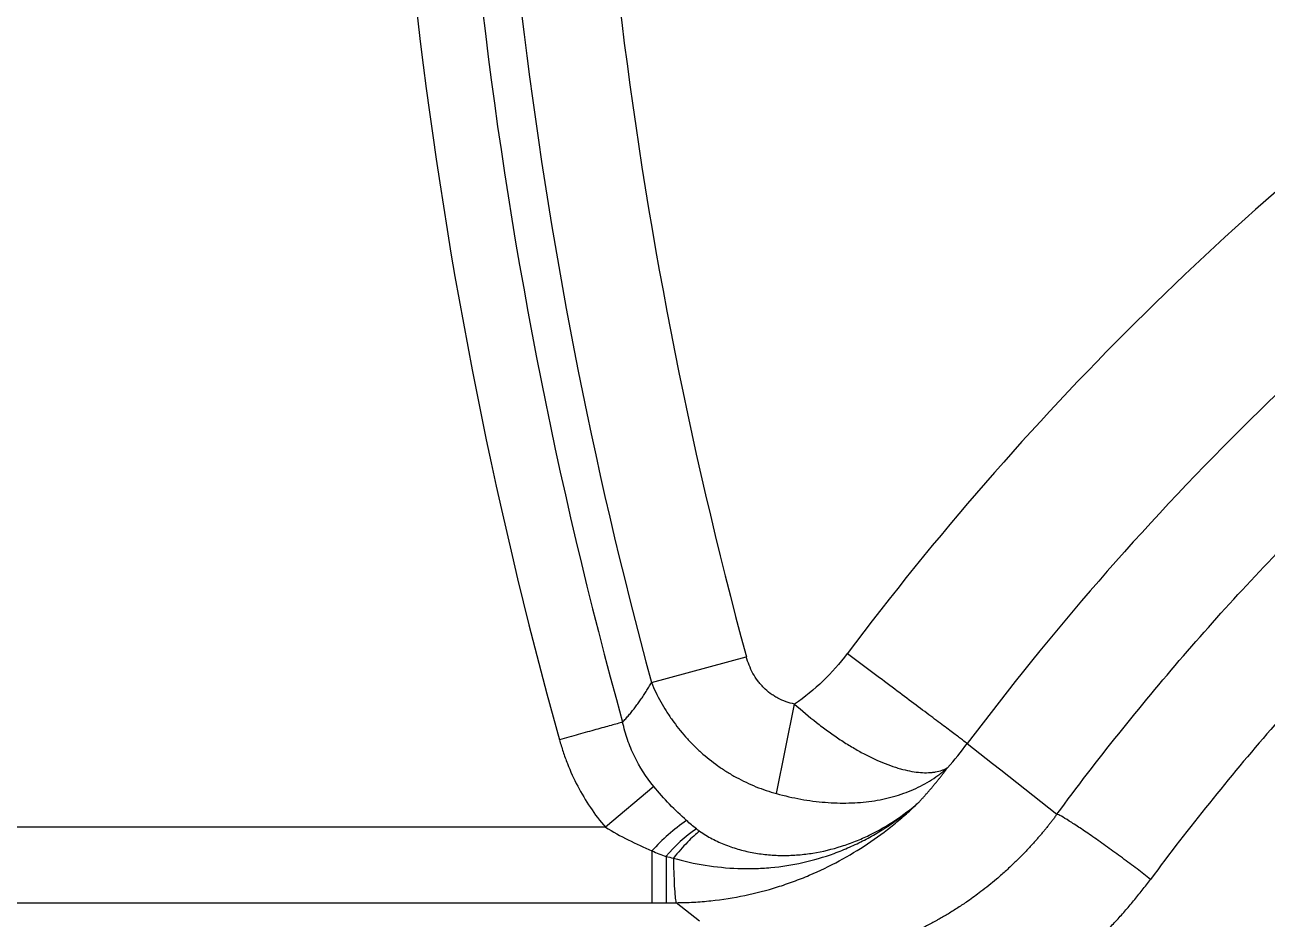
# Model space of a CAD drawing. Extents: x 409 to 498, y 628 to 778.
# Drawn here: x 450.9 to 467.31, y 669.73 to 681.55 of the extents above; entities that cross this region are included whole.
import ezdxf

# ---------------------------------------------------------------- set-up
doc = ezdxf.new("R2010")
doc.units = 0
doc.header["$MEASUREMENT"] = 0
doc.layers.add('1', color=4, linetype='Continuous')
doc.layers.add('GEOMETRY', color=4, linetype='Continuous', lineweight=25)

# ---------------------------------------------------------------- blocks, each defined once
blk = doc.blocks.new('2026_PULSE')
at = {"layer": 'GEOMETRY'}
for p, q in [((50.599, 27.895), (51.852, 28.235)), ((52.251, 26.426), (52.49, 27.609)), ((54.771, 27.088), (55.105, 26.824)), ((55.105, 26.824), (55.212, 26.739)), ((55.212, 26.739), (55.954, 26.153)), ((50.63, 26.522), (49.991, 25.981)), ((49.991, 25.981), (39.469, 25.981)), ((50.606, 25.669), (50.606, 24.985)), ((50.792, 25.595), (50.792, 24.985)), ((38.854, 24.985), (50.606, 24.985)), ((50.606, 24.985), (50.792, 24.985)), ((51.232, 24.741), (50.925, 24.985))]:
    blk.add_line(p, q, dxfattribs=at)
for centre, radius, start, end in [((109.987, 44.004), 62.04, 186.402, 195.55235), ((109.987, 44.004), 62.906, 186.402, 195.55234), ((109.987, 44.004), 60.235, 186.78382, 195.17668), ((109.987, 44.004), 61.534, 186.78382, 195.17668), ((85.237, 4.243), 40.06, 126.5277, 143.1365), ((85.237, 4.243), 38.08, 126.5277, 143.1365), ((52.511, 23.959), 2.56, 124.4573, 138.0895), ((52.364, 24.278), 2.051, 124.8259, 140.0497)]:
    blk.add_arc(centre, radius, start, end, dxfattribs=at)
for points, knots in [([(55.954, 26.153), (56.487, 26.876), (57.044, 27.573), (58.206, 28.92), (58.811, 29.57), (60.07, 30.82), (60.723, 31.422), (62.079, 32.576), (62.78, 33.129), (63.507, 33.657)], [0, 0, 0, 0, 0.25, 0.25, 0.5, 0.5, 0.75, 0.75, 1, 1, 1, 1]), ([(64.358, 32.416), (64.014, 32.164), (63.676, 31.907), (63.011, 31.381), (62.685, 31.112), (61.721, 30.289), (61.102, 29.717), (59.907, 28.53), (59.332, 27.914), (58.503, 26.956), (58.232, 26.632), (57.703, 25.971), (57.443, 25.635), (57.19, 25.293)], [0, 0, 0, 0, 0.125, 0.125, 0.25, 0.25, 0.5, 0.5, 0.75, 0.75, 0.875, 0.875, 1, 1, 1, 1]), ([(73.385, 31.356), (73.406, 31.099), (73.427, 30.842), (73.454, 30.518), (73.46, 30.454), (73.471, 30.324), (73.487, 30.129), (73.503, 29.934), (73.536, 29.542), (73.559, 29.28), (73.586, 28.984), (73.589, 28.951), (73.595, 28.885), (73.598, 28.852), (73.606, 28.753), (73.611, 28.687), (73.624, 28.49), (73.63, 28.358), (73.636, 28.16), (73.638, 28.095), (73.639, 27.963), (73.639, 27.897), (73.637, 27.7), (73.634, 27.568), (73.617, 27.173), (73.597, 26.91), (73.554, 26.515), (73.537, 26.383), (73.509, 26.185), (73.5, 26.119), (73.484, 26.021), (73.479, 25.988), (73.468, 25.922), (73.462, 25.889), (73.41, 25.592), (73.356, 25.329), (73.277, 24.999), (73.26, 24.933), (73.226, 24.802), (73.207, 24.737), (73.149, 24.541), (73.107, 24.411), (73.017, 24.155), (72.969, 24.029), (72.905, 23.873), (72.892, 23.841), (72.865, 23.779), (72.852, 23.748), (72.811, 23.656), (72.783, 23.595), (72.64, 23.29), (72.514, 23.051), (72.308, 22.701), (72.237, 22.586), (72.126, 22.415), (72.088, 22.359), (72.011, 22.246), (71.972, 22.19), (71.854, 22.023), (71.774, 21.911), (71.652, 21.746), (71.611, 21.691), (71.528, 21.581), (71.486, 21.526), (71.275, 21.253), (71.102, 21.039), (70.748, 20.62), (70.566, 20.414), (70.195, 20.012), (70.006, 19.814), (69.424, 19.235), (69.02, 18.865), (68.494, 18.423), (68.388, 18.336), (68.227, 18.207), (68.173, 18.164), (68.064, 18.079), (68.01, 18.037), (67.736, 17.827), (67.515, 17.665), (67.235, 17.47), (67.178, 17.431), (67.065, 17.355), (67.009, 17.318), (66.837, 17.208), (66.721, 17.137), (66.37, 16.934), (66.13, 16.81), (65.761, 16.641), (65.637, 16.587), (65.448, 16.511), (65.385, 16.487), (65.289, 16.451), (65.257, 16.439), (65.193, 16.416), (65.161, 16.405), (65, 16.35), (64.871, 16.309), (64.676, 16.254), (64.611, 16.236), (64.481, 16.203), (64.416, 16.188), (64.09, 16.111), (63.828, 16.058), (63.5, 16.002), (63.435, 15.991), (63.303, 15.971), (63.238, 15.961), (63.04, 15.934), (62.908, 15.918), (62.644, 15.891), (62.512, 15.879), (62.248, 15.86), (62.115, 15.853), (61.718, 15.837), (61.454, 15.836), (61.127, 15.847), (61.061, 15.849), (60.963, 15.854), (60.931, 15.856), (60.865, 15.86), (60.768, 15.867), (60.67, 15.875), (60.54, 15.886), (60.475, 15.892), (60.151, 15.921), (59.892, 15.944), (59.378, 15.988), (59.121, 16.009), (58.738, 16.04), (58.611, 16.05), (58.452, 16.062), (58.42, 16.065), (58.357, 16.069), (58.325, 16.072), (58.23, 16.08), (58.167, 16.085), (58.103, 16.09)], [0, 0, 0, 0, 0.03125, 0.03125, 0.039062, 0.039062, 0.046875, 0.0625, 0.0625, 0.09375, 0.09375, 0.097656, 0.097656, 0.101562, 0.101562, 0.109375, 0.109375, 0.125, 0.125, 0.132812, 0.132812, 0.140625, 0.140625, 0.15625, 0.15625, 0.1875, 0.1875, 0.203125, 0.203125, 0.210937, 0.210937, 0.214844, 0.214844, 0.21875, 0.21875, 0.25, 0.25, 0.257813, 0.257813, 0.265625, 0.265625, 0.28125, 0.28125, 0.296875, 0.296875, 0.300781, 0.300781, 0.304688, 0.304688, 0.3125, 0.3125, 0.34375, 0.34375, 0.359375, 0.359375, 0.367188, 0.367188, 0.375, 0.375, 0.390625, 0.390625, 0.398438, 0.398438, 0.40625, 0.40625, 0.4375, 0.4375, 0.46875, 0.46875, 0.5, 0.5, 0.5625, 0.5625, 0.578125, 0.578125, 0.585938, 0.585938, 0.59375, 0.59375, 0.625, 0.625, 0.632813, 0.632813, 0.640625, 0.640625, 0.65625, 0.65625, 0.6875, 0.6875, 0.703125, 0.703125, 0.710938, 0.710938, 0.714844, 0.714844, 0.71875, 0.71875, 0.734375, 0.734375, 0.742188, 0.742188, 0.75, 0.75, 0.78125, 0.78125, 0.789063, 0.789063, 0.796875, 0.796875, 0.8125, 0.8125, 0.828125, 0.828125, 0.84375, 0.84375, 0.875, 0.875, 0.882813, 0.882813, 0.886719, 0.886719, 0.890625, 0.898438, 0.898438, 0.90625, 0.90625, 0.9375, 0.9375, 0.96875, 0.96875, 0.984375, 0.984375, 0.988281, 0.988281, 0.992188, 0.992188, 1, 1, 1, 1]), ([(52.49, 27.609), (52.412, 27.624), (52.339, 27.65), (52.252, 27.697), (52.235, 27.707), (52.201, 27.728), (52.185, 27.739), (52.138, 27.774), (52.109, 27.8), (52.067, 27.841), (52.054, 27.856), (52.028, 27.886), (52.016, 27.901), (51.98, 27.948), (51.959, 27.981), (51.921, 28.05), (51.905, 28.086), (51.875, 28.159), (51.863, 28.196), (51.852, 28.235)], [0, 0, 0, 0, 0.25, 0.25, 0.3125, 0.3125, 0.375, 0.375, 0.5, 0.5, 0.5625, 0.5625, 0.625, 0.625, 0.75, 0.75, 0.875, 0.875, 1, 1, 1, 1]), ([(53.186, 28.276), (53.088, 28.145), (52.981, 28.025), (52.749, 27.802), (52.624, 27.701), (52.49, 27.609)], [0, 0, 0, 0, 0.5, 0.5, 1, 1, 1, 1]), ([(54.771, 27.088), (54.757, 27.098), (54.736, 27.114), (54.676, 27.159), (54.638, 27.187), (54.547, 27.256), (54.494, 27.295), (54.374, 27.385), (54.308, 27.435), (54.164, 27.543), (54.086, 27.601), (53.922, 27.724), (53.836, 27.789), (53.657, 27.923), (53.565, 27.992), (53.377, 28.133), (53.281, 28.204), (53.186, 28.276)], [0, 0, 0, 0, 0.125, 0.125, 0.25, 0.25, 0.375, 0.375, 0.5, 0.5, 0.625, 0.625, 0.75, 0.75, 0.875, 0.875, 1, 1, 1, 1]), ([(50.219, 27.37), (50.226, 27.378), (50.24, 27.393), (50.26, 27.416), (50.281, 27.439), (50.301, 27.463), (50.321, 27.487), (50.341, 27.511), (50.361, 27.536), (50.38, 27.561), (50.399, 27.587), (50.418, 27.613), (50.437, 27.639), (50.456, 27.666), (50.475, 27.693), (50.493, 27.721), (50.511, 27.749), (50.529, 27.777), (50.547, 27.806), (50.564, 27.835), (50.582, 27.864), (50.593, 27.884), (50.599, 27.894)], [0, 0, 0, 0, 0.050149, 0.100266, 0.150354, 0.200414, 0.25045, 0.300463, 0.350456, 0.400433, 0.450395, 0.500346, 0.550287, 0.600224, 0.650157, 0.700091, 0.75003, 0.799979, 0.849943, 0.899931, 0.949947, 1, 1, 1, 1]), ([(50.599, 27.895), (50.635, 27.808), (50.676, 27.723), (50.745, 27.599), (50.769, 27.558), (50.82, 27.478), (50.846, 27.438), (50.928, 27.322), (50.987, 27.248), (51.082, 27.141), (51.115, 27.106), (51.183, 27.038), (51.217, 27.005), (51.324, 26.909), (51.399, 26.849), (51.516, 26.766), (51.555, 26.739), (51.637, 26.688), (51.679, 26.664), (51.805, 26.595), (51.891, 26.554), (52.068, 26.482), (52.159, 26.452), (52.251, 26.426)], [0, 0, 0, 0, 0.125, 0.125, 0.1875, 0.1875, 0.25, 0.25, 0.375, 0.375, 0.4375, 0.4375, 0.5, 0.5, 0.625, 0.625, 0.6875, 0.6875, 0.75, 0.75, 0.875, 0.875, 1, 1, 1, 1]), ([(52.49, 27.609), (52.585, 27.523), (52.681, 27.442), (52.828, 27.328), (52.877, 27.291), (52.951, 27.237), (52.976, 27.219), (53.026, 27.184), (53.051, 27.167), (53.1, 27.134), (53.125, 27.118), (53.175, 27.086), (53.2, 27.071), (53.274, 27.026), (53.323, 26.998), (53.467, 26.919), (53.561, 26.874), (53.699, 26.817), (53.744, 26.8), (53.81, 26.778), (53.832, 26.771), (53.876, 26.758), (53.897, 26.752), (54.001, 26.725), (54.079, 26.711), (54.188, 26.703), (54.223, 26.702), (54.273, 26.704), (54.289, 26.705), (54.321, 26.708), (54.337, 26.711), (54.382, 26.719), (54.41, 26.726), (54.45, 26.74), (54.463, 26.745), (54.481, 26.753), (54.49, 26.758), (54.499, 26.762), (54.504, 26.766), (54.507, 26.767), (54.51, 26.769)], [0, 0, 0, 0, 0.125, 0.125, 0.1875, 0.1875, 0.21875, 0.21875, 0.25, 0.25, 0.28125, 0.28125, 0.3125, 0.3125, 0.375, 0.375, 0.5, 0.5, 0.5625, 0.5625, 0.59375, 0.59375, 0.625, 0.625, 0.75, 0.75, 0.8125, 0.8125, 0.84375, 0.84375, 0.875, 0.875, 0.9375, 0.9375, 0.96875, 0.96875, 0.984375, 0.992187, 0.992187, 1, 1, 1, 1]), ([(50.219, 27.37), (50.177, 27.358), (50.125, 27.344), (50.006, 27.311), (49.939, 27.292), (49.793, 27.252), (49.715, 27.23), (49.553, 27.185), (49.469, 27.161), (49.385, 27.138)], [0, 0, 0, 0, 0.25, 0.25, 0.5, 0.5, 0.75, 0.75, 1, 1, 1, 1]), ([(50.63, 26.522), (50.527, 26.645), (50.442, 26.778), (50.34, 26.991), (50.31, 27.064), (50.271, 27.177), (50.259, 27.215), (50.237, 27.292), (50.228, 27.331), (50.219, 27.37)], [0, 0, 0, 0, 0.5, 0.5, 0.75, 0.75, 0.875, 0.875, 1, 1, 1, 1]), ([(49.385, 27.138), (49.399, 27.085), (49.416, 27.032), (49.451, 26.927), (49.469, 26.875), (49.53, 26.721), (49.575, 26.621), (49.676, 26.428), (49.732, 26.334), (49.853, 26.153), (49.919, 26.065), (49.991, 25.981)], [0, 0, 0, 0, 0.125, 0.125, 0.25, 0.25, 0.5, 0.5, 0.75, 0.75, 1, 1, 1, 1]), ([(52.251, 26.426), (52.359, 26.397), (52.466, 26.372), (52.68, 26.334), (52.786, 26.32), (52.946, 26.307), (52.999, 26.304), (53.104, 26.301), (53.156, 26.301), (53.31, 26.305), (53.411, 26.313), (53.558, 26.334), (53.607, 26.343), (53.678, 26.358), (53.702, 26.363), (53.749, 26.375), (53.773, 26.381), (53.888, 26.413), (53.976, 26.444), (54.143, 26.518), (54.223, 26.56), (54.337, 26.633), (54.373, 26.658), (54.426, 26.698), (54.443, 26.712), (54.469, 26.733), (54.481, 26.744), (54.494, 26.754), (54.502, 26.762), (54.506, 26.765), (54.51, 26.769)], [0, 0, 0, 0, 0.125, 0.125, 0.25, 0.25, 0.3125, 0.3125, 0.375, 0.375, 0.5, 0.5, 0.5625, 0.5625, 0.59375, 0.59375, 0.625, 0.625, 0.75, 0.75, 0.875, 0.875, 0.9375, 0.9375, 0.96875, 0.96875, 0.984375, 0.992187, 0.992187, 1, 1, 1, 1]), ([(54.126, 26.307), (54.136, 26.318), (54.156, 26.339), (54.186, 26.372), (54.215, 26.405), (54.244, 26.438), (54.273, 26.471), (54.301, 26.504), (54.328, 26.537), (54.355, 26.57), (54.382, 26.603), (54.409, 26.636), (54.435, 26.669), (54.46, 26.702), (54.485, 26.736), (54.502, 26.758), (54.51, 26.769)], [0, 0, 0, 0, 0.074929, 0.149318, 0.223168, 0.296479, 0.369251, 0.441485, 0.51318, 0.584337, 0.654957, 0.725039, 0.794584, 0.863592, 0.932064, 1, 1, 1, 1]), ([(51.063, 26.07), (50.985, 26.138), (50.911, 26.21), (50.768, 26.361), (50.698, 26.44), (50.63, 26.522)], [0, 0, 0, 0, 0.5, 0.5, 1, 1, 1, 1]), ([(50.889, 25.573), (51.029, 25.534), (51.169, 25.503), (51.453, 25.457), (51.597, 25.443), (51.777, 25.436), (51.814, 25.435), (51.886, 25.435), (51.923, 25.435), (52.031, 25.438), (52.103, 25.442), (52.318, 25.462), (52.459, 25.484), (52.739, 25.547), (52.877, 25.587), (53.082, 25.662), (53.149, 25.689), (53.282, 25.748), (53.347, 25.779), (53.476, 25.846), (53.539, 25.882), (53.663, 25.957), (53.724, 25.996), (53.844, 26.079), (53.902, 26.122), (53.988, 26.189), (54.016, 26.212), (54.058, 26.247), (54.071, 26.259), (54.092, 26.277), (54.099, 26.283), (54.112, 26.295), (54.119, 26.301), (54.126, 26.307)], [0, 0, 0, 0, 0.125, 0.125, 0.25, 0.25, 0.28125, 0.28125, 0.3125, 0.3125, 0.375, 0.375, 0.5, 0.5, 0.625, 0.625, 0.6875, 0.6875, 0.75, 0.75, 0.8125, 0.8125, 0.875, 0.875, 0.9375, 0.9375, 0.96875, 0.96875, 0.984375, 0.984375, 0.992187, 0.992187, 1, 1, 1, 1]), ([(50.925, 24.985), (51.002, 24.985), (51.079, 24.988), (51.195, 24.994), (51.233, 24.997), (51.309, 25.003), (51.347, 25.006), (51.537, 25.026), (51.686, 25.05), (51.979, 25.111), (52.123, 25.148), (52.336, 25.215), (52.407, 25.239), (52.547, 25.291), (52.616, 25.318), (52.821, 25.405), (52.953, 25.469), (53.208, 25.608), (53.332, 25.682), (53.572, 25.842), (53.688, 25.928), (53.856, 26.064), (53.911, 26.111), (53.993, 26.183), (54.02, 26.207), (54.073, 26.257), (54.1, 26.282), (54.126, 26.307)], [0, 0, 0, 0, 0.0625, 0.0625, 0.09375, 0.09375, 0.125, 0.125, 0.25, 0.25, 0.375, 0.375, 0.4375, 0.4375, 0.5, 0.5, 0.625, 0.625, 0.75, 0.75, 0.875, 0.875, 0.9375, 0.9375, 0.96875, 0.96875, 1, 1, 1, 1]), ([(51.236, 25.93), (51.289, 25.893), (51.344, 25.86), (51.43, 25.814), (51.459, 25.8), (51.519, 25.773), (51.549, 25.76), (51.64, 25.725), (51.701, 25.704), (51.826, 25.669), (51.889, 25.655), (52.017, 25.632), (52.081, 25.623), (52.179, 25.615), (52.212, 25.613), (52.278, 25.61), (52.311, 25.609), (52.41, 25.609), (52.475, 25.612), (52.605, 25.622), (52.669, 25.63), (52.861, 25.661), (52.987, 25.691), (53.173, 25.751), (53.235, 25.773), (53.357, 25.822), (53.417, 25.848), (53.593, 25.934), (53.706, 25.998), (53.922, 26.142), (54.026, 26.221), (54.126, 26.307)], [0, 0, 0, 0, 0.0625, 0.0625, 0.09375, 0.09375, 0.125, 0.125, 0.1875, 0.1875, 0.25, 0.25, 0.3125, 0.3125, 0.34375, 0.34375, 0.375, 0.375, 0.4375, 0.4375, 0.5, 0.5, 0.625, 0.625, 0.6875, 0.6875, 0.75, 0.75, 0.875, 0.875, 1, 1, 1, 1]), ([(55.954, 26.153), (55.946, 26.141), (55.928, 26.117), (55.9, 26.081), (55.872, 26.045), (55.844, 26.008), (55.814, 25.971), (55.784, 25.934), (55.752, 25.896), (55.72, 25.859), (55.687, 25.821), (55.654, 25.783), (55.619, 25.744), (55.584, 25.706), (55.529, 25.647), (55.45, 25.567), (55.343, 25.463), (55.244, 25.372), (55.113, 25.259), (54.964, 25.139), (54.814, 25.03), (54.712, 24.961), (54.647, 24.918), (54.584, 24.878), (54.521, 24.839), (54.459, 24.802), (54.417, 24.778), (54.397, 24.767)], [0, 0, 0, 0, 0.021164, 0.042665, 0.064504, 0.086681, 0.109194, 0.132045, 0.155234, 0.17876, 0.202623, 0.226824, 0.251362, 0.276238, 0.301452, 0.366232, 0.43664, 0.513871, 0.559127, 0.683796, 0.786359, 0.823991, 0.860813, 0.896823, 0.932024, 0.966416, 1, 1, 1, 1]), ([(57.19, 25.293), (57.135, 25.336), (57.075, 25.383), (56.95, 25.478), (56.884, 25.527), (56.753, 25.625), (56.686, 25.673), (56.555, 25.767), (56.491, 25.813), (56.369, 25.898), (56.312, 25.937), (56.206, 26.007), (56.159, 26.038), (56.076, 26.09), (56.041, 26.111), (55.986, 26.141), (55.966, 26.15), (55.954, 26.153)], [0, 0, 0, 0, 0.125, 0.125, 0.25, 0.25, 0.375, 0.375, 0.5, 0.5, 0.625, 0.625, 0.75, 0.75, 0.875, 0.875, 1, 1, 1, 1]), ([(49.991, 25.981), (50.091, 25.922), (50.191, 25.867), (50.396, 25.763), (50.5, 25.714), (50.606, 25.669)], [0, 0, 0, 0, 0.5, 0.5, 1, 1, 1, 1]), ([(51.236, 25.93), (51.188, 25.894), (51.133, 25.844), (51.015, 25.723), (50.952, 25.652), (50.889, 25.573)], [0, 0, 0, 0, 0.5, 0.5, 1, 1, 1, 1]), ([(50.889, 25.573), (50.891, 25.492), (50.893, 25.416), (50.898, 25.279), (50.901, 25.218), (50.907, 25.115), (50.911, 25.073), (50.918, 25.012), (50.921, 24.993), (50.925, 24.985)], [0, 0, 0, 0, 0.25, 0.25, 0.5, 0.5, 0.75, 0.75, 1, 1, 1, 1]), ([(54.648, 23.255), (54.662, 23.261), (54.69, 23.274), (54.731, 23.292), (54.772, 23.311), (54.812, 23.33), (54.853, 23.349), (54.893, 23.369), (54.934, 23.389), (54.974, 23.409), (55.014, 23.43), (55.054, 23.451), (55.094, 23.472), (55.134, 23.494), (55.173, 23.516), (55.213, 23.538), (55.252, 23.56), (55.291, 23.583), (55.33, 23.606), (55.369, 23.629), (55.408, 23.653), (55.447, 23.677), (55.485, 23.701), (55.523, 23.726), (55.562, 23.751), (55.6, 23.776), (55.638, 23.802), (55.676, 23.828), (55.713, 23.854), (55.751, 23.88), (55.788, 23.907), (55.826, 23.934), (55.863, 23.962), (55.9, 23.99), (55.937, 24.018), (55.973, 24.046), (56.021, 24.083), (56.08, 24.13), (56.149, 24.187), (56.217, 24.245), (56.284, 24.303), (56.35, 24.363), (56.416, 24.423), (56.48, 24.485), (56.544, 24.547), (56.607, 24.61), (56.669, 24.674), (56.731, 24.739), (56.791, 24.805), (56.851, 24.872), (56.909, 24.94), (56.967, 25.009), (57.024, 25.078), (57.08, 25.149), (57.136, 25.22), (57.172, 25.269), (57.19, 25.293)], [0, 0, 0, 0, 0.014395, 0.028765, 0.043111, 0.057434, 0.071735, 0.086014, 0.100272, 0.114511, 0.128732, 0.142935, 0.157121, 0.171291, 0.185447, 0.199589, 0.213718, 0.227835, 0.241942, 0.256038, 0.270126, 0.284206, 0.298279, 0.312346, 0.326408, 0.340467, 0.354522, 0.368576, 0.38263, 0.396683, 0.410737, 0.424792, 0.438849, 0.45291, 0.466975, 0.481046, 0.495123, 0.522104, 0.548997, 0.57581, 0.602548, 0.629221, 0.655835, 0.682399, 0.708919, 0.735405, 0.761862, 0.788301, 0.814727, 0.84115, 0.867576, 0.894012, 0.920465, 0.946942, 0.973451, 1, 1, 1, 1]), ([(54.397, 24.767), (54.384, 24.76), (54.36, 24.746), (54.323, 24.726), (54.286, 24.706), (54.249, 24.687), (54.211, 24.667), (54.174, 24.649), (54.137, 24.63), (54.112, 24.618), (54.099, 24.613)], [0, 0, 0, 0, 0.1261254, 0.2519261, 0.3774038, 0.50256, 0.6273961, 0.7519138, 0.8761146, 1, 1, 1, 1])]:
    blk.add_open_spline(points, degree=3, knots=knots, dxfattribs=at)
for points in [[(54.51, 26.769), (54.601, 26.871), (54.688, 26.977), (54.771, 27.088)], [(51.193, 25.961), (51.149, 25.996), (51.105, 26.032), (51.063, 26.07)], [(51.236, 25.93), (51.221, 25.94), (51.207, 25.95), (51.193, 25.961)], [(50.606, 25.669), (50.668, 25.643), (50.73, 25.618), (50.792, 25.595)], [(50.792, 25.595), (50.825, 25.588), (50.857, 25.581), (50.889, 25.573)], [(50.792, 24.985), (50.837, 24.985), (50.881, 24.985), (50.925, 24.985)]]:
    blk.add_open_spline(points, degree=3, dxfattribs=at)

msp = doc.modelspace()

# ---------------------------------------------------------------- block references
at = {"layer": '1'}
msp.add_blockref('2026_PULSE', (408.577, 644.96), dxfattribs=at)

doc.saveas('drawing.dxf')
